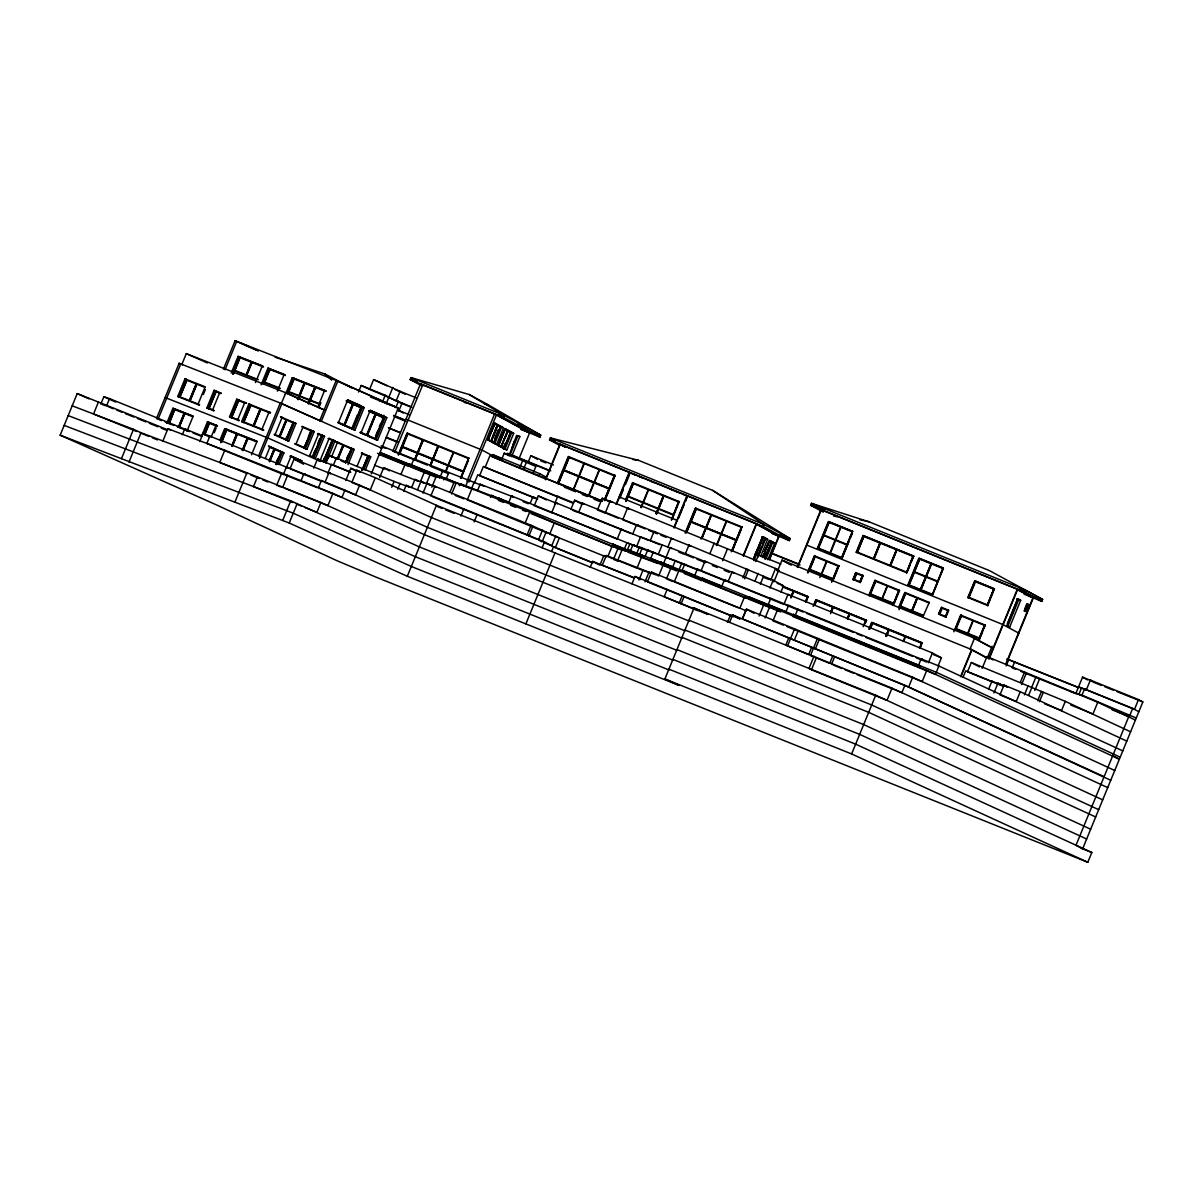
<?xml version="1.0" encoding="UTF-8"?>
<svg xmlns="http://www.w3.org/2000/svg" width="1203" height="1203" viewBox="0 0 1203 1203"><rect width="100%" height="100%" fill="white"/><g stroke="black" fill="none" stroke-linecap="round" stroke-linejoin="round"><path stroke-width="1.5" d="M668.913 669.169L855.649 744.161L1091.828 852.491L1087.813 862.28L376.99 577.53L337.005 560.718L218.194 505.681L60.15 435.185L77.218 393.576L167.668 429.772M98.541 401.742L93.533 413.982L136.736 431.501M100.826 404.103L103.834 396.764L109.533 398.614L186.54 429.832L184.736 428.854L182.33 434.734M109.533 398.614L106.511 405.952L102.255 404.569M1107.722 787.619L892.009 688.146L694.011 607.981L664.898 678.958L679.003 685.409L407.306 576.267L289.216 523.019L121.458 458.674L133.518 429.306L72.195 405.817M128.992 462.072L141.037 432.704L133.518 429.306M156.721 417.937L179.142 363.276L281.878 403.667L381.802 448.208L380.178 447.576M158.33 418.584L180.766 363.907M181.864 364.404L186.285 353.637L285.788 392.764L325.231 410.343M166.706 423.351L172.916 408.238L193.142 416.193L186.931 431.306M179.939 397.471L177.743 396.494L184.961 378.87L205.187 386.81L197.954 404.434L199.066 404.93M168.51 422.163L174.014 408.719L193.277 416.328M178.841 396.975L186.074 379.351M168.886 422.328L174.405 408.9M179.232 397.155L186.45 379.531M169.217 422.479L174.736 409.05M179.563 397.306L186.781 379.682M169.067 423.516L174.6 409.546L192.766 416.704M179.999 396.9L186.66 380.178L204.826 387.336M169.232 423.591L174.6 409.546M162.901 440.975L167.924 428.734L224.766 450.223L332.9 493.41L424.358 534.658L682.161 638.207M178.405 427.185L184.104 413.291L184.841 413.591L179.142 427.501M178.57 427.26L184.27 413.351M189.503 400.629L196.33 383.983M178.736 427.336L184.51 413.441M189.668 400.704L196.57 384.073M178.976 427.426L184.676 413.516M189.909 400.794L196.736 384.148M203.337 394.464L205.397 389.471M209.066 408.93L206.856 407.937L214.089 390.313L221.247 393.201M223.412 369.156L235.081 340.72L337.817 381.125L398.268 408.073L371.261 473.907M207.969 408.434L215.187 390.81M208.345 408.599L215.578 390.975M208.675 408.749L215.908 391.125M209.127 408.343L215.954 391.697M225.036 369.787L236.69 341.351M201.939 435.26L207.457 421.817L217.126 425.682M199.773 441.561L202.991 433.516L209.863 436.118L288.239 467.877L286.434 466.914L283.427 474.253L299.472 480.749M203.743 434.072L208.555 422.313L217.517 425.847M204.119 434.238L208.946 422.479M204.45 434.388L209.277 422.629M204.495 434.644L209.142 423.125L217.187 426.313M204.766 434.764L209.668 422.794L207.457 421.817M231.217 373.05L238.074 356.344L262.344 365.877L255.487 382.584M233.006 371.862L239.171 356.825L263.442 366.374M232.705 373.712L239.562 357.005M233.036 373.862L239.893 357.156M233.247 373.998L234.374 370.765L256.525 379.501M234.75 370.359L239.758 357.652L263.547 367.02M233.412 374.073L234.374 370.765M234.796 370.689L240.269 357.321L238.074 356.344M209.863 436.118L206.856 443.456L283.487 474.523M211.202 436.945L216.029 425.185M214.224 432.749L216.239 427.832M246.435 374.96L251.457 362.253M219.863 440.343L224.69 428.599L257.051 441.321L251.532 454.749M231.713 417.832L229.517 416.839L236.735 399.216L246.645 403.216M246.675 375.05L251.698 362.344M220.961 440.839L225.788 429.08L257.156 441.456M230.615 417.336L237.848 399.712L236.735 399.216M220.66 442.689L226.179 429.26M231.006 417.516L238.224 399.892M221.683 441.155L226.51 429.411M231.337 417.652L238.555 400.028M221.563 442.148L226.375 429.907L256.555 441.787M231.773 417.261L238.435 400.539L245.713 403.396M221.728 442.223L227.021 429.26M239.051 399.937L231.608 417.185L239.217 420.193M224.766 450.223L219.743 462.463L247.307 473.636M231.638 446.102L236.63 433.937L237.367 434.238L232.374 446.403M243.848 422.599L241.638 421.621L248.871 403.997L270.585 412.614M231.803 446.178L236.796 434.012M231.968 446.253L237.036 434.088M232.209 446.328L237.202 434.163M242.75 422.103L249.983 404.479M243.141 422.283L250.359 404.659M243.472 422.433L250.69 404.809M243.908 422.027L250.57 405.306L270.149 413.02M261.141 384.81L267.998 368.103L284.179 374.464L277.322 391.17M262.931 383.637L269.111 368.599L285.276 374.96M263.322 383.802L269.487 368.78M263.652 383.952L269.818 368.915M264.389 383.186L270.209 369.095L267.998 368.103M242.284 450.283L247.277 438.118L248.013 438.433L243.021 450.599M242.45 450.358L247.442 438.193M242.615 450.433L247.683 438.283M253.412 425.757L260.239 409.125M253.577 425.832L260.48 409.2M253.818 425.922L260.645 409.276M234.916 502.132L246.961 472.764L320.9 502.493L419.351 546.899L677.139 650.447M258.54 456.012L280.269 403.035L320.81 421.11M281.367 403.531L285.788 392.764M285.412 394.358L292.269 377.652L325.727 390.87M259.457 458.343L281.878 403.667M287.201 393.186L293.367 378.148L326.118 391.035M287.592 393.351L293.758 378.313M287.923 393.501L294.088 378.464M294.133 379.035L288.78 391.592L318.96 403.471M257.487 476.794L253.472 486.583L292.885 502.553M265.277 458.463L270.104 446.719L268.48 446.072L282.284 452.223L277.457 463.982M274.931 434.96L282.149 417.336L280.54 416.704L295.953 423.486L288.72 441.11L285.487 439.847L286.81 436.644M269.713 459.591L273.998 449.17L274.75 449.486L269.773 461.651M269.246 461.426L274.239 449.26M279.502 436.569L286.284 419.892M269.517 461.546L274.479 449.351M279.743 436.659L286.525 419.982M297.532 399.276L298.825 396.118L299.562 396.419L298.269 399.576M297.863 399.426L298.991 396.193M299.367 395.772L304.374 383.065M298.103 399.501L299.231 396.268M299.607 395.862L304.615 383.156M275.848 463.35L277.908 458.313M275.773 464.343L281.246 452.373L276.254 464.538M276.013 464.448L281.231 451.817M286.058 440.072L293.291 422.448M293.291 423.005L285.983 439.456L293.291 423.005L281.186 417.621M276.901 463.756L281.713 452.012M286.54 440.253L293.773 422.629M287.111 440.478L294.344 422.854M279.081 464.614L283.908 452.869L270.104 446.719M308.179 403.456L309.472 400.298L310.209 400.614L308.915 403.772L310.043 400.539M309.682 399.817L314.855 387.186L315.592 387.486L310.419 400.118L309.682 399.817L315.021 387.261M308.344 403.531L309.637 400.373M308.509 403.606L309.878 400.464M310.013 399.952L315.261 387.336M310.254 400.043L315.427 387.411M276.6 485.516L281.622 473.275M286.254 467.817L291.081 456.057L302.118 460.99L298.885 459.711M295.908 444.313L303.126 426.689M287.652 475.23L282.63 487.471L278.119 485.997M328.96 472.719L359.607 485.155L355.592 494.944L324.945 482.508L328.96 472.719L330.765 473.696L294.058 459.065L290.043 468.854L321.742 481.501M317.772 407.08L324.63 390.374M318.885 407.576L320.93 402.569M308.314 436.749L310.284 431.937M304.269 448.193L311.502 430.569M311.517 431.125L304.194 447.576L311.517 431.125L302.028 426.93M304.765 448.373L311.983 430.749M305.321 448.599L312.554 430.975M303.712 447.967L306.945 449.23L314.178 431.606L302.043 426.343M337.817 381.125L321.351 421.261L319.742 420.629L336.193 380.479L396.644 407.426M282.69 520.433L290.72 500.854L415.336 556.688L673.124 660.236M309.742 455.471L318.705 433.636M321.336 480.568L344.93 490.132L341.908 497.471L318.329 487.907L321.336 480.568L323.141 481.546L303.893 473.741L300.885 481.08L316.915 487.591M313.051 455.125L315.111 450.087M317.863 443.366L319.938 438.328M312.735 456.929L321.893 435.742L313.051 457.065M313.607 455.351L321.186 436.869M313.412 457.215L322.359 435.381M322.93 435.606L313.983 457.441L312.359 456.794M289.216 523.019L297.246 503.425M317.983 433.426L324.554 436.238L315.592 458.072L309.592 455.486M313.757 468.117L317.532 458.929L331.923 465.02M329.186 438.313L320.224 460.147L318.615 459.501M338.389 422.719L347.622 400.193L364.178 407.576L354.945 430.103L351.712 428.824L357.396 414.975M324.224 458.117L322.84 461.471L326.088 462.749L335.036 440.915L329.036 438.328M323.141 461.576L332.374 440.418L323.622 461.772M323.412 461.696L332.374 439.862M323.893 461.892L332.855 440.057M324.464 462.117L333.426 440.283M325.517 462.418L328.524 455.08L338.148 458.975L336.344 457.997L333.336 465.35L350.329 472.223M328.163 458.463L329.366 455.531L328.524 455.08M352.614 403.952L344.058 424.809L344.825 425.125L353.381 404.268L346.314 401.155M344.329 424.93L352.855 404.058L361.246 407.772L352.69 428.629L360.75 407.591M344.584 425.035L353.096 404.148M331.426 457.185L337.637 442.072M358.509 392.013L361.186 385.486L385.246 395.246L396.058 401.095L400.073 391.306L373.607 379.592L369.592 389.396L411.802 407.095M327.772 473.546L331.532 464.373L350.78 472.177M337.201 459.05L342.9 445.14L343.667 445.456L337.968 459.366M337.472 459.17L343.141 445.23M343.381 445.336L337.712 459.26L329.366 455.531M320.9 502.493L316.885 512.283L304.885 507.425M352.765 429.245L361.712 407.411L346.329 400.569M353.321 429.471L362.569 406.945M346.825 458.253L348.193 454.899M345.336 462.674L351.532 448.96L335.517 441.832M332.9 493.41L327.878 505.636L284.374 488.162M345.592 462.764L351.291 448.869M345.832 462.869L351.517 448.403M346.494 462.027L352.013 448.599M347.065 462.253L352.569 448.824M347.998 464.569L354.193 449.456L336.614 441.757M361.02 432.809L370.253 410.283L386.81 417.667L377.577 440.193L374.344 438.915M345.802 480.523L350.825 468.283L360.449 472.193L356.84 470.238L351.817 482.478L370.268 489.952L375.291 477.711L356.84 470.238M375.246 414.043L366.689 434.9L367.456 435.215L376.013 414.358L368.945 411.246M366.96 435.02L375.486 414.133L383.877 417.862L375.321 438.719L383.381 417.667M367.216 435.11L375.727 414.238M382.569 401.772L385.246 395.246M356.96 466.584L362.479 453.14M386.178 403.727L392.87 387.396M375.757 435.456L377.892 430.253M379.321 426.794L380.734 423.321M382.479 418.674L383.877 415.276M361.908 470.057L368.088 456.343L362.389 470.253M362.148 470.147L368.088 455.787M374.915 439.14L384.343 417.501L375.396 439.336M363.05 469.411L368.569 455.982M363.622 469.636L369.141 456.193M375.968 439.561L385.201 417.035M365.246 470.268L370.75 456.839L361.456 452.839M395.802 407.622L398.479 401.095M398.734 411.2L402.088 403.05M379.652 477.501L383.667 467.711L418.569 481.365L414.96 479.426L411.606 487.576M518.658 459.576L529.666 432.719L496.493 414.794L420.449 383.968L392.87 451.215L427.471 465.155M394.795 451.997L422.734 384.945M398.163 454.734L407.08 433.02L469.275 458.313M398.524 454.929L407.441 433.215M399.441 453.381L407.667 433.336M402.088 447.305L403.501 443.862M399.982 453.456L402.464 447.08L417.321 453.11L414.779 459.456M391.697 487.29L394.103 481.411L409.757 487.26L406.148 485.32L403.742 491.185M401.155 473.907L405.125 464.253L440.012 477.907L436.418 475.967L431.802 487.215M397.712 489.245L400.118 483.365M408.719 466.193L409.576 464.147L463.726 485.606L460.117 483.651L459.275 485.711M482.132 485.516L413.937 458.854L411.366 465.125L409.576 464.147M414.674 459.396L417.381 453.14L402.464 447.08M417.576 452.659L422.644 439.967L417.576 452.659L402.659 446.599L407.847 433.967L422.749 440.027M417.742 453.275L415.155 459.591L417.742 453.275L432.599 459.305M417.952 452.794L423.125 440.163L438.027 446.208L432.854 458.839L417.952 452.794L423.23 440.223M420.418 481.711L424.373 472.057M417.636 489.531L420.975 481.365L430.599 485.275L427.005 483.32L422.99 493.11M437.922 446.163L432.854 458.839M432.644 459.335L430.057 465.651L432.644 459.335L417.862 453.336M433.02 459.471L430.494 465.817L433.02 459.471L447.877 465.501M433.336 459.035L438.403 446.358L453.305 452.403L448.133 465.035L433.23 458.975L438.403 446.358M426.433 483.651L430.388 474.012M430.809 496.042L434.824 486.253L531.079 525.275L559.35 537.952L555.335 547.741L544.523 541.891L406.148 485.32M380.268 452.508L440.253 476.824L442.824 470.553M445.336 471.847L447.922 465.531L433.125 459.531M445.817 472.042L448.298 465.666L463.215 471.726L448.298 465.666M443.621 479.862L444.463 477.802M440.253 476.824L446.268 478.779L448.839 472.508M407.306 576.267L436.418 505.29L375.291 477.711M449.907 492.433L453.862 482.794L456.283 482.794L473.726 489.621L471.922 488.644L467.305 499.907L548.087 533.335M451.666 494.057L456.283 482.794M460.463 478.027L468.689 457.982M460.824 478.223L468.358 459.847M460.944 478.298L468.478 459.922M466.99 481.26L494.568 414.012M468.087 480.313L465.531 486.583L446.268 478.779M468.914 482.042L496.493 414.794M494.613 423.982L488.283 439.696L494.192 442.839L500.613 427.185L494.418 423.907M494.899 424.088L487.907 439.531M493.967 433.23L491.425 441.351L497.756 425.636M495.26 430.103L496.538 426.975M467.035 487.065L471.546 488.538L474.117 482.268M490.854 441.11L496.628 427.02M491.14 441.23L497.471 425.516M460.884 516.072L463.907 508.734M474.433 482.929L477.786 474.779L534.658 497.831L532.854 496.854L530.177 503.38M494.869 437.877L498.283 429.561M493.907 442.734L500.328 427.065M500.899 426.734L493.501 443.155L500.899 426.734L493.696 422.839M496.674 444.433L488.027 439.757L494.854 423.11L503.501 427.787L496.674 444.433L494.749 443.651L501.576 427.005L494.373 423.11M477.561 490.493L480.132 484.223L513.23 496.899L511.425 495.922L508.854 502.192M544.493 478.719L545.335 476.674L539.921 473.741L492.674 454.584L491.816 456.644L543.139 477.997M500.012 440.328L498.749 445.305L505.095 429.591M501.305 437.2L505.185 429.651M501.034 446.629L507.455 430.96M501.32 446.734L507.651 431.02M507.952 431.14L500.944 446.569L508.042 431.185M503.696 446.719L505.065 443.381M503.681 448.659L510.508 432.012M474.117 521.922L477.14 514.583M504.268 448.884L511.095 432.238L505.32 429.125M501.681 459.456L504.252 453.2L522.628 460.644L535.861 466.493L533.29 472.764M506.869 449.937L513.696 433.291L505.034 428.614L498.207 445.26L506.869 449.937L503.019 448.388M490.568 497.425L491.41 495.365L501.034 499.275L499.23 498.298L498.388 500.343L503.561 502.448M512.749 445.351L514.704 440.614M511.756 448.629L514.989 440.734M509.681 453.937L516.643 435.321M509.666 455.877L518.012 435.636L519.816 436.614L511.591 456.659M520.057 466.914L522.628 460.644M523.666 468.854L526.237 462.599M528.147 462.253L530.824 455.711L553.44 464.884M539.079 475.802L539.921 473.741M525.064 523.32L529.681 512.057L471.546 488.538M617.395 539.124L551.741 512.508L555.756 502.719L557.56 503.696L538.297 495.892L534.282 505.681L551.936 512.839M545.395 479.516L559.861 444.268L756.236 523.861L779.123 536.237L769.499 559.741M545.756 479.711L560.222 444.463M536.899 539.29L527.064 535.064L531.079 525.275M528.869 536.042L532.884 526.252M604.838 500.598L615.124 475.531L568.312 456.478L557.35 483.215L558.072 483.606M568.673 456.674L557.846 483.486L568.914 456.809M558.523 483.185L563.711 470.553L578.568 476.599L573.395 489.23L558.628 483.245L563.711 470.553M563.906 470.057L569.079 457.441L583.846 463.411L578.763 476.102L563.906 470.057L578.658 476.042M564.012 470.117L569.199 457.486M542.508 530.147L538.493 539.936L542.102 541.891L546.117 532.102M554.553 504.087L557.726 496.328L573.771 502.839M542.102 547.771L544.523 541.891M529.681 512.057L554.342 522.794L549.726 534.042L604.086 556.087M578.944 476.734L573.756 489.365L588.643 495.41L593.711 482.719L579.049 476.794M579.244 476.298L584.327 463.606L599.199 469.651L594.011 482.283L579.139 476.238L593.906 482.223M555.741 535.997L551.726 545.786L543.711 542.538M551.726 551.169L553.53 546.764L593.064 562.793M570.793 509.546L574.598 500.237L584.222 504.147L582.417 503.17L578.613 512.478L631.169 533.546M525.891 623.876L555.004 552.884M604.523 499.997L609.049 488.944L594.192 482.914L589.004 495.546L602.237 500.914M594.493 482.478L599.575 469.787L614.432 475.832L609.259 488.463L594.387 482.418L609.259 488.463M605.289 512.929L610.101 501.17L611.906 502.147L602.282 498.253L597.455 509.997L605.485 513.245M604.237 500.268L614.522 475.215L615.244 475.606M604.733 500.538L614.883 475.411M590.237 567.275L592.643 561.395L634.522 577.786M616.086 504.252L629.169 472.358L630.252 472.944M616.447 504.448L629.53 472.553M619.921 498.117L623.365 489.726M625.425 484.689L629.56 474.629M625.725 499.335L632.567 482.629L679.5 501.741M632.928 482.824L626.312 499.651M599.861 565.305L603.876 555.515L607.079 556.809M627.951 496.689L626.071 501.456L627.951 496.689L642.823 502.734L640.883 507.471M628.267 496.268L633.334 483.576L648.206 489.621L643.019 502.252L628.161 496.207L633.334 483.576M655.424 574.703L606.297 555.515L602.282 565.305L633.966 577.936M773.845 581.921L778.672 570.162L775.544 568.478L627.545 507.997L622.733 519.756L645.259 528.884M608.147 555.846L612.944 544.147L630.598 551.29M617.319 538.854L621.334 529.064L623.139 530.027M626.146 551.395L618.116 548.147L613.5 559.41L618.312 561.365M641.59 556.929L622.342 549.124L617.725 560.387L636.973 568.192L641.59 556.929L672.883 568.643L671.079 567.666L666.462 578.929M499.23 498.298L624.372 549.019L626.943 542.748L634.763 545.681L632.958 544.703L630.387 550.974L638.417 554.222M641.364 507.666L643.199 502.869L658.071 508.914L656.131 513.651M648.582 489.756L643.5 502.448L658.267 508.433L663.454 495.801L648.688 489.816M632.763 533.937L636.582 524.628L655.83 532.433L654.026 531.455L650.206 540.764L659.83 544.673M629.951 543.726L627.38 549.997L624.372 549.019M659.033 563.756L659.891 561.711L661.68 562.673L628.583 549.997L627.74 552.057L657.364 563.395M511.425 495.922L636.567 546.658L640.582 536.869L671.875 548.568L670.071 547.591L663.485 563.651L650.658 558.448L653.229 552.192L699.424 570.688M636.868 553.169L639.44 546.899L648.612 550.553L647.71 550.072L645.139 556.342M656.026 513.591L658.071 508.914M663.349 495.741L658.267 508.433M642.191 547.951L639.62 554.222L644.432 556.177M656.507 513.786L658.447 509.049L673.199 515.034M663.83 495.937L658.748 508.628L663.83 495.937L678.582 501.922M656.612 513.846L658.552 509.11M631.981 583.831L635.004 576.478L667.184 589.425L732.251 616.041L730.447 615.064L727.424 622.402M638.973 579.936L642.988 570.147M645.003 581.891L649.019 572.102M671.364 519.831L678.778 501.35L671.605 519.922M672.522 518.388L679.259 501.621M662.251 544.673L658.236 554.463L666.251 557.711M746.281 610.793L651.424 572.102L647.409 581.891L733.364 616.733M673.845 527.666L686.928 495.771L687.65 496.162L685.575 501.2M674.206 527.861L687.289 495.967M678.687 517.982L684.206 504.553M667.665 547.591L671.469 538.297L673.274 539.26M663.259 564.733L658.642 575.996L651.424 572.102M685.109 533.049L695.379 507.997L742.311 527.109M686.281 531.636L695.74 508.192M686.387 531.696L695.981 508.313M686.236 533.109L690.763 522.057L705.529 528.042L701.048 539.124M690.973 521.576L696.146 508.944L710.913 514.914L705.83 527.606L690.973 521.576L705.725 527.546M686.988 531.591L690.763 522.057M691.078 521.621L696.266 509.004M694.778 575.365L697.349 569.094L699.154 570.072L675.289 560.643L672.718 566.914L663.485 563.651M667.184 589.425L664.161 596.763L698.296 610.838M659.891 561.711L679.139 569.515L681.71 563.245M780.927 592.011L783.469 585.816L773.153 580.237L688.928 545.124L685.109 554.418L693.605 557.861M739.86 608.192L744.492 596.929L746.281 597.906L678.898 570.598L674.281 581.861L738.221 607.771M684.718 564.222L682.146 570.493L694.988 575.696M721.965 586.387L685.154 571.455L684.312 573.515L701.966 580.673M706.011 528.237L702.176 537.741L706.011 528.237L720.883 534.282L716.356 545.335M706.266 527.771L711.394 515.11L726.266 521.155L721.078 533.786L706.206 527.741L720.973 533.726M706.311 527.801L711.394 515.11M679.304 602.898L682.312 595.545M681.109 603.876L684.116 596.523M784.085 604.507L728.041 581.771L732.056 571.981L733.845 572.959L704.973 561.26L700.958 571.049L726.447 581.38M710.056 553.185L714.191 543.124M701.77 580.342L702.612 578.297L766.552 604.207M716.838 545.53L721.259 534.418L736.116 540.463L732.236 549.921M721.559 533.982L726.642 521.29L741.499 527.335L736.326 539.967L721.454 533.921L736.326 539.967M722.597 560.718L727.424 548.974M731.304 551.771L741.589 526.719M741.95 526.914L732.477 550.372L734.642 545.425M736.025 542.072L741.499 528.719M721.86 586.102L724.432 579.831L772.567 599.335L770.762 598.357L768.191 604.628L785.83 611.786M743.153 555.756L756.236 523.861M743.514 555.951L756.597 524.057M712.627 490.373L790.191 538.658L789.394 540.613L763.243 526.478L764.055 524.523L712.627 490.373L638.507 460.328L550.342 437.907L549.545 439.862L559.35 445.155M742.868 577.831L746.687 568.538M744.672 578.808L748.492 569.5M754.612 555.034L757.123 550.538L753.89 558.433M753.604 558.312L756.837 550.418M757.048 549.936L761.574 538.884M757.334 550.042L762.507 537.41M753.89 558.688L762.807 536.974M753.649 560.252L763.243 536.854L765.394 538.027L755.815 561.41M753.89 560.643L763.469 537.245M729.635 622.297L732.642 614.944L904.882 685.319L1110.73 780.281M758.206 554.899L761.634 546.553M763.003 543.2L765.048 538.192M758.191 556.839L765.845 538.267L767.649 539.245L760.807 555.951M764.296 551.966L769.499 541.2M762.446 557.305L763.74 554.147M764.386 552.012L769.123 541.019M762.537 557.35L763.83 554.192L766.416 555.56L765.123 558.718M764.672 552.132L769.213 541.079L771.8 542.433L766.04 554.839M762.822 557.47L769.815 540.418L774.687 543.049L767.83 559.756M754.928 581.154L758.116 573.41M920.4 666.086L748.928 596.823L748.086 598.883L780.687 611.921M764.537 558.478L771.514 541.756M764.837 558.598L766.131 555.44M766.326 554.944L771.514 542.312M765.228 558.703L772.085 541.997M765.905 558.974L772.762 542.267L769.514 540.508M742.537 618.312L745.89 610.147M1114.745 770.491L912.671 677.259L746.507 609.169L742.477 618.974L908.656 687.048L1104.113 776.702M769.138 559.545L778.762 536.042L771.634 533.155M760.341 584.087L763.514 576.327M770.732 580.237L775.544 568.478M769.965 587.981L773.153 580.237M759.123 615.996L763.74 604.733L779.379 610.598L777.574 609.62L772.958 620.883L783.379 625.109M777.574 570.914L781.98 560.147L974.505 638.176L991.618 647.425M765.138 617.951L769.755 606.688M797.303 567.184L820.897 509.666L1017.272 589.275L1033.317 597.936L1006.219 664.026M797.664 567.38L821.258 509.861M783.995 604.222L788.01 594.417L932.4 652.958L941.408 657.83L938.069 665.981M790.657 597.53L793.363 591.274L782.958 587.049M790.762 597.59L793.303 591.244M791.243 597.786L793.724 591.41L807.559 597.034L805.619 601.771M785.995 611.65L788.566 605.395L922.972 659.815L921.167 658.838L918.596 665.109M807.484 572.478L814.341 555.771L839.002 565.846L833.514 579.214M818.145 548.613L817.423 548.222L828.386 521.5L852.942 531.515L828.987 521.816L818.025 548.553M807.845 572.673L814.702 555.966M817.784 548.418L828.747 521.696M808.085 572.793L814.822 556.027M812.326 562.839L813.694 559.5M815.108 556.718L810.04 569.41L821.348 573.996L826.416 561.305L815.213 556.778M823.769 535.561L818.596 548.192L830.01 552.839L835.077 540.147L823.875 535.621M829.153 522.448L824.085 535.14L835.393 539.711L840.566 527.079L829.258 522.508M1120.204 757.168L936.295 672.282L793.454 614.387L792.612 616.447L935.453 674.342L938.866 666.011L921.167 658.838M797.83 609.094L795.258 615.365L793.454 614.387M788.897 637.545L785.89 644.898L787.604 645.816L808.657 654.597L811.664 647.259M805.589 601.425L807.649 596.417L782.161 586.087M787.604 645.816L794.627 628.688M805.95 601.62L808.01 596.613L806.19 601.741M819.799 577.605L821.153 574.478L809.83 569.891M794.221 640.432L798.236 630.628M838.326 566.132L826.897 561.5L821.724 574.132L833.138 578.763L838.205 566.087M846.987 544.989L835.559 540.342L830.491 553.034L841.799 557.621L846.882 544.929M813.093 606.417L815.829 599.726L866.596 620.402M814.13 604.944L816.19 599.921L866.476 620.342L865.107 623.68L866.25 620.222M814.371 605.064L816.311 599.996M814.762 605.47L816.596 600.673L832.747 607.244L830.807 611.981L832.747 607.244M831.559 582.237L838.401 565.53L839.123 565.906M852.446 531.245L841.483 557.981L842.205 558.372M847.183 544.493L852.371 531.861L840.942 527.23L835.769 539.846L847.077 544.433M832.732 580.823L838.762 565.726M841.98 558.237L852.13 533.109M848.942 541.591L842.085 558.297L817.423 548.222M850.31 538.252L852.356 533.245M817.484 638.432L810.461 655.575L829.709 663.379L832.732 656.026M815.273 649.199L819.288 639.41M830.536 613.695L833.123 607.38L849.273 613.936L847.318 618.673L849.153 613.876M831.288 612.177L833.123 607.38M856.942 552.583L856.22 552.192L863.047 535.546L913.588 556.102L906.761 572.733M814.01 656.191L808.987 668.432L811.469 669.77L886.987 700.372L892.009 688.146M856.581 552.388L863.408 535.741M856.807 552.508L863.528 535.801M861.468 541.53L863.077 537.591M857.438 552.192L863.814 536.493L879.964 543.049L873.543 558.718L857.483 552.207L863.814 536.493M811.469 669.77L816.476 657.53M852.927 579.395L855.739 572.553L863.062 575.605L860.25 582.447L852.927 579.395L853.649 579.786M853.288 579.59L856.1 572.748M853.408 579.666L856.22 572.808M853.513 579.726L855.739 572.553M856.611 573.545L854.205 579.425L856.506 573.5L862.28 575.831M860.025 582.327L862.837 575.47M860.145 582.387L862.957 575.545M849.634 614.071L847.754 618.838L849.634 614.071L865.799 620.643L863.859 625.38M873.543 558.718L879.859 542.989M873.964 558.884L880.34 543.185L896.476 549.741L890.055 565.41L874.025 558.914L880.34 543.185M831.514 664.357L834.521 657.003M868.822 595.38L874.987 580.357L899.649 590.432L894.055 603.726M869.183 595.575L875.348 580.553M869.408 595.711L875.468 580.613M873.649 585.756L875.709 580.733L874.987 580.357M875.754 581.305L870.566 593.921L881.994 598.568L887.167 585.936L875.859 581.35M863.137 626.703L865.889 620.026M890.055 565.41L896.476 549.741M890.431 565.545L896.852 549.891L913.002 556.448L906.581 572.117L890.536 565.605L896.852 549.891M868.912 629.049L871.664 622.357L921.709 642.658L920.024 647.861M869.408 629.304L872.025 622.553L922.31 642.973M869.513 629.364L872.25 622.688M870.476 628.041L872.431 623.304L888.581 629.876L885.994 636.192M870.596 628.101L872.431 623.304M892.882 605.139L899.047 590.102L893.243 605.335M893.784 603.35L898.957 590.718L887.543 586.072L882.37 598.703L893.679 603.289M910.28 564.478L906.867 572.793L856.22 552.192M911.648 561.154L913.694 556.147L863.047 535.546M885.889 636.131L888.476 629.816M886.37 636.327L888.957 630.011L905.092 636.567L903.152 641.304M886.476 636.387L888.957 630.011M898.656 607.485L904.821 592.447L929.483 602.523M907.904 584.899L918.866 558.177L943.423 568.192L932.566 594.974L907.904 584.899L908.626 585.29M899.152 607.741L905.182 592.643M919.227 558.372L908.4 585.169L919.468 558.493L942.941 567.921L932.34 594.853L943.302 568.117M899.258 607.801L905.423 592.763M900.415 606.026L905.588 593.395L917.017 598.041L911.829 610.673L900.415 606.026L905.709 593.455M909.077 584.869L914.265 572.237L925.678 576.884L920.49 589.515L909.077 584.869L914.37 572.297M914.46 571.756L919.633 559.124L931.062 563.771L925.874 576.387L914.46 571.756L919.754 559.184M899.032 609.726L900.265 606.538L911.528 611.094M1087.813 862.28L851.634 753.95L875.724 695.199L688.988 620.222M930.957 563.711L925.874 576.387M912.265 610.838L917.393 598.177L928.806 602.823M926.16 577.079L920.972 589.711L926.054 577.019L937.468 581.666M937.663 581.169L926.25 576.538L931.438 563.906L942.746 568.493M926.355 576.583L931.438 563.906M903.633 641.5L905.468 636.703L921.633 643.259M922.731 617.229L929.257 602.402M919.678 647.996L921.709 642.658M904.882 685.319L901.874 692.672L857.258 674.703M920.25 647.981L922.205 642.913M908.656 687.048L912.671 677.259M941.889 607.53L938.596 614.131L941.408 607.274L948.746 610.327L946.626 615.47M938.957 614.327L941.769 607.47M947.949 610.568L942.175 608.222L939.874 614.147L945.543 616.432M945.693 617.049L948.144 610.011L945.332 616.853L946.054 617.244M928.385 662.748L932.4 652.958M777.574 609.62L926.776 670.357L922.16 681.62L786.837 626.522M953.814 631.786L960.656 615.079L985.452 625.229L984.731 624.838L978.565 639.861M967.874 597.455L974.701 580.808L994.445 588.869L987.723 605.575L967.874 597.455L968.595 597.846L969.964 594.508M954.851 630.312L961.017 615.274M968.235 597.65L975.062 581.004M955.092 630.432L961.152 615.334M968.475 597.771L975.197 581.064M960.159 618.447L961.513 615.139M971.032 591.906L972.43 588.493M961.423 616.026L956.25 628.658L967.663 633.304L972.851 620.673L961.528 616.086M987.498 605.455L993.964 588.613L987.137 605.259L987.858 605.65M974.505 638.176L970.084 648.943L986.4 657.77M960.611 676.477L971.663 649.53L986.701 657.665M960.971 676.672L972.009 649.725L777.018 570.643M963.032 677.364L965.708 670.838L993.723 682.191L991.919 681.229L988.58 689.379M979.453 638.071L984.58 625.425L973.212 620.808L968.039 633.44L979.347 638.026M985.092 625.034L979.047 640.131L982.58 631.831M983.949 628.492L985.317 625.154M1130.609 731.815L1065.317 701.349L971.332 662.522L967.513 671.815L1003.723 686.492M982.144 668.357L986.971 656.612L1097.768 702.251L1135.421 720.056M987.197 658.191L992.114 646.206M988.761 658.778L1017.272 589.275M989.122 658.973L1017.633 589.455M1007.227 624.086L1017.497 599.034M1007.588 623.755L1012.114 612.703M1012.325 612.222L1017.497 599.59M1007.122 625.996L1018.084 599.259M1018.746 599.53L1007.783 626.267L1009.708 627.049L1020.67 600.312L1018.159 598.959L1007.197 625.68L1009.708 627.049M816.205 505.907L811.439 503.335L1025.136 589.951L1024.339 591.906L1041.828 601.365L1042.625 599.41L989.332 570.568L869.002 521.786L811.439 503.335L810.642 505.29L823.348 512.162M1024.67 609.019L1026.776 603.876L1028.7 604.658L1025.888 611.5L1023.964 610.733M993.934 692.973L997.949 683.184L1007.573 687.078L1003.964 685.124L999.949 694.928L1016.234 701.529L1020.249 691.725L1003.964 685.124M1005.858 663.83L1032.956 597.741M1006.159 665.906L1008.731 659.635L1078.685 687.499M1014.761 661.59L1012.189 667.845L1015.648 669.259M1020.475 681.936L1024.61 671.875M1021.588 684.597L1026.415 672.853M1024.415 694.883L1028.219 685.575M1031.903 686.823L1036.039 676.748M1028.655 695.274L1031.828 687.53M1034.821 690.447L1039.648 678.703M1037.648 700.732L1041.452 691.424M1039.437 701.71L1043.257 692.402M1065.317 701.349L1061.512 710.642L1044.535 703.77M1075.963 693.214L1082.55 677.154L1092.174 681.063L1090.369 680.086L1086.354 689.875L1084.55 688.898L1081.978 695.169L1069.948 691.259M1090.369 680.086L1138.504 699.59L1134.489 709.379L1081.542 687.921L1078.971 694.191L1083.783 696.146M1097.768 702.251L1092.941 714.011L1070.73 705.003M1128.805 716.477L1076.008 845.243L1082.625 848.822L1142.85 701.951L1138.504 699.59M1084.55 688.898L1132.685 708.417L1129.271 716.732L1112.083 709.77M633.034 459.606L638.507 460.328M484.553 404.103L488.087 404.749L540.749 435.155L539.952 437.11L520.929 429.396M464.283 402.494L467.817 403.14M859.889 519.741L869.002 521.786M833.589 515.967L837.228 516.794M554.944 441.23L549.545 439.862L763.243 526.478M488.087 404.749L469.155 394.509L410.96 377.622L410.163 379.577L421.245 385.561M417.215 381.622L410.163 379.577L503.531 417.426L539.952 437.11L517.606 424.208M275.096 357.201L325.036 374.043L351.667 387.922M824.581 509.771L810.642 505.29L1024.339 591.906L1019.452 589.259M1081.542 687.921L1078.535 686.943L1086.55 690.206M612.101 546.192L618.116 548.147M679.139 569.515L685.154 571.455M666.056 557.395L675.289 560.643M636.567 546.658L656.567 553.861M638.643 568.793L650.312 573.004M141.037 432.704L246.961 472.764M647.71 550.072L653.229 552.192M460.117 483.651L508.914 502.508M68.18 415.606L290.72 500.854M64.165 425.396L293.231 513.215L411.321 566.478L669.109 670.026M60.15 435.185L121.458 458.674M436.418 475.967L453.862 482.794M455.155 495.425L463.877 498.839M370.464 397.02L375.622 399.05M376.344 399.381L395.546 406.945M379.186 400.569L398.268 408.073M285.231 375.531L270.028 369.562M325.682 391.441L294.299 379.11M364.178 407.576L347.697 400.404M361.712 407.411L352.284 429.05L339.035 423.14M386.81 417.667L370.329 410.494M258.374 379.652L234.916 370.434M280.209 388.238L264.84 382.193M279.848 388.659L264.645 382.689M320.133 404.494L288.915 392.238M220.796 393.607L216.119 391.772M292.72 422.223L295.953 423.486M310.93 430.343L314.178 431.606M321.306 434.975L324.554 436.238M331.802 439.636L335.036 440.915M350.96 448.178L354.193 449.456M367.517 455.561L370.75 456.839M199.578 404.599L179.833 396.825L187.172 379.847L184.961 378.87M213.969 410.253L208.961 408.268L216.299 391.306L214.089 390.313M263.487 429.727L243.743 421.952L251.081 404.975L248.871 403.997M177.743 396.494L199.457 405.11M206.856 407.937L214.014 410.824M229.517 416.839L239.096 420.689M241.638 421.621L263.698 430.388M165.082 397.531L267.833 437.937L320.539 461.441L318.93 460.794M280.66 451.591L283.908 452.869M298.976 460.298L289.983 456.298M156.45 418.584L161.683 420.644M165.157 422.012L173.879 425.441M177.352 426.809L189.563 431.606M193.036 432.975L201.758 436.403M1092.82 681.981L1101.452 685.424M1104.895 686.793L1113.527 690.236M1116.97 691.62L1142.85 701.951M1006.716 659.003L1077.993 687.454M670.071 547.591L706.778 562.237L704.973 561.26M1081.377 848.31L1091.828 852.491M540.688 460.809L545.891 462.899M772.401 553.861L800.025 564.959M582.417 503.17L638.372 525.606L636.582 524.628M436.418 505.29L695.935 609.53M699.424 610.929L708.116 614.432L694.011 607.981M689.184 621.064L431.396 517.531L359.607 485.155M684.973 630.011L871.709 705.003L1098.685 809.649M685.169 630.868L427.381 527.32L344.93 490.132M681.966 637.349L868.701 712.341L1095.677 816.987M676.943 649.59L863.679 724.582L1090.655 829.228M672.928 659.379L859.664 734.371L1086.64 839.017M664.898 678.958L851.634 753.95M833.228 665.033L841.814 668.492M845.243 669.876L853.829 673.334M1035.678 596.583L1042.625 599.41L1025.136 589.951M1024.099 594.147L1041.828 601.365L1019.212 589.124M994.55 588.929L974.701 580.808M1016.821 598.763L1020.67 600.312M535.561 433.05L540.749 435.155L504.328 415.471L469.155 394.509M920.866 589.65L932.175 594.237M631.74 473.546L635.169 474.944M638.598 476.328L642.011 477.711M650.567 481.185L653.996 482.568M669.394 488.809L679.665 492.974M683.078 494.358L686.507 495.741M520.869 429.155L529.666 432.719M784.973 536.538L790.191 538.658L764.055 524.523L550.342 437.907L553.621 439.666M772.176 533.425L789.394 540.613L779.89 534.703M501.576 427.005L503.501 427.787M509.846 431.742L513.696 433.291M517.891 435.832L519.816 436.614M761.995 536.718L765.394 538.027M765.725 538.463L767.649 539.245M761.935 537.185L763.138 537.756M772.762 542.267L774.687 543.049M400.073 391.306L416.118 397.802M854.085 579.365L859.98 581.771M938.596 614.131L945.934 617.184M772.04 553.245L799.439 564.342M397.667 401.742L410.494 406.945M658.642 508.568L673.409 514.538M821.634 574.673L832.837 579.199M881.784 599.064L870.476 594.477M912.115 611.35L923.318 615.876M619.334 496.959L677.409 520.508M507.41 453.23L550.794 470.869M780.837 564.072L756.852 554.357M549.38 470.809L508.794 453.982M409.426 414.764L397.486 409.922L403.261 413.035M610.101 501.17L629.349 508.974L627.545 507.997M405.997 419.215L482.042 450.042L494.674 456.869M778.672 570.162L775.679 568.959L778.897 570.703M393.576 415.396L405.336 420.163M394.915 416.193L405.155 420.343M1081.978 695.169L1136.264 717.996M545.801 478.538L601.846 501.245M1020.685 671.289L1025.783 673.364M1026.009 673.454L1076.114 693.77M564.463 487.23L569.666 489.35M570.117 489.576L575.44 491.741M582.147 494.463L587.35 496.568M594.071 499.245L599.289 501.35M654.026 531.455L690.733 546.102L688.928 545.124M648.718 530.282L657.379 533.801M660.853 535.2L666.056 537.305M606.883 513.576L618.116 518.132M763.86 577.44L769.018 579.53M777.168 583.26L783.469 585.816M782.521 586.282L808.236 596.733M388.313 427.666L400.373 432.554M732.056 571.981L789.8 595.395L788.01 594.417M933.393 654.567L941.408 657.83M697.003 559.245L705.499 562.688M712.296 565.44L717.379 567.5M724.176 570.267L729.274 572.327M678.898 552.147L683.71 554.102M555.756 502.719L648.808 540.433M572.387 510.192L577.199 512.147M991.919 681.229L1001.558 685.124L997.949 683.184M386.358 437.23L398.133 441.997M532.854 496.854L537.681 498.809M386.223 437.666L396.569 441.847M536.688 498.899L479.591 475.741L483.395 466.448L559.53 497.305L557.726 496.328M463.411 471.23L448.508 465.17L453.681 452.539L468.493 458.538M770.762 598.357L790.01 606.162L788.566 605.395M697.349 569.094L726.236 580.808L724.432 579.831M785.724 604.914L803.123 611.966M806.611 613.38L853.574 632.417M857.062 633.831L862.28 635.951M865.754 637.364L912.731 656.402M916.205 657.8L926.641 662.041M632.958 544.703L640.988 547.951M523.049 501.621L528.252 503.741M381.186 445.817L415.742 459.832L413.937 458.854M382.343 447.02L385.712 448.388M430.93 466.553L448.208 473.561M744.492 596.929L763.74 604.733M671.079 567.666L680.703 571.575L678.898 570.598M703.484 581.049L746.461 598.462M660.642 564.418L676.688 570.914M554.342 522.794L621.725 550.102M510.463 505.245L515.636 507.335M522.523 510.132L525.967 511.531M531.14 513.621L612.177 546.478M380.343 452.779L409.712 464.689M377.547 453.32L406.93 465.23L405.125 464.253M410.418 466.884L435.907 477.215M379.426 454.569L408.794 466.478M668.071 579.575L672.883 581.53M427.005 483.32L436.629 487.23L434.824 486.253M414.96 479.426L424.584 483.32L420.975 481.365M374.659 465.275L384.464 469.005M730.447 615.064L740.071 618.959L732.642 614.944M432.524 496.734L527.064 535.064M336.344 457.997L394.103 481.411M557.049 548.433L591.44 562.372M437.11 506.433L442.208 508.493M445.606 509.877L454.102 513.32M286.434 466.914L305.697 474.719L303.893 473.741M184.736 428.854L202.39 436.012M108.225 406.644L113.368 408.734M116.781 410.118L121.924 412.193M125.338 413.591L133.894 417.05M137.322 418.449L145.879 421.907M149.307 423.291L157.864 426.764M161.277 428.148L166.42 430.238M250.765 475.035L259.382 478.538M262.825 479.922L267.983 482.027M140.195 432.9L148.826 436.403M152.285 437.802L157.473 439.907M296.314 503.952L301.457 506.027M394.013 416.554L405.952 421.411M602.267 501.38L489.967 455.636L485.14 467.381L573.26 503.275M389.186 428.298L399.426 432.478M240.525 342.975L255.803 349.787M235.081 340.72L258.359 351.005M347.607 399.757L360.855 405.667M368.96 410.659L384.343 417.501M346.569 401.246L361.246 407.772M369.201 411.336L383.877 417.862M292.269 377.652L294.479 378.629M285.276 392.614L323.607 409.697M186.285 353.637L207.337 362.93M338.013 422.103L352.69 428.629M360.404 432.088L375.321 438.719M337.863 422.599L354.945 430.103M360.494 432.689L377.577 440.193M359.998 432.494L364.975 434.719M368.283 436.193L373.246 438.403M179.142 363.276L182.525 364.78M270.194 412.434L269.096 411.952L261.863 429.576L262.976 430.057M317.502 433.817L321.893 435.742M327.998 438.493L332.374 440.418M361.426 453.396L368.088 456.343M245.938 402.9L244.826 402.404L237.593 420.027L238.705 420.524M220.856 393.035L219.743 392.539L212.525 410.163L213.623 410.659M341.05 460.734L344.389 462.223M274.359 434.268L286.464 439.651M295.201 443.561L304.69 447.772M274.269 434.794L288.72 441.11M294.81 443.967L306.945 449.23M317.532 458.929L326.088 462.749M290.464 455.907L300.494 460.343M269.126 447.005L281.246 452.373M225.788 429.08L226.901 429.576M172.916 408.238L175.127 409.215M103.834 396.764L115.759 402.073M77.218 393.576L89.112 398.885M1020.249 691.725L1126.79 741.108M938.866 666.011L1122.775 750.898M926.776 670.357L1119.361 759.228L1112.745 755.649M875.724 695.199L1102.7 799.86M373.607 379.592L386.945 385.772M395.276 389.637L405.261 394.268M361.186 385.486L369.532 389.351M602.282 498.253L610.417 502.268M538.297 495.892L546.433 499.907M1018.776 590.342L1031.031 596.959M1028.7 604.658L1027.437 603.966L1024.625 610.823L1025.888 611.5M913.814 556.222L913.092 555.831L906.626 572.673M925.678 576.884L920.385 589.455M1018.866 633.184L1002.821 624.522L806.807 545.109M1082.55 677.154L1087.647 679.921M917.017 598.041L911.724 610.613M917.393 598.177L912.205 610.808L923.513 615.395M863.198 575.666L862.476 575.275L859.664 582.132L860.386 582.523M979.152 638.507L967.949 633.981M967.362 633.725L956.159 629.199M972.941 637.59L989.693 646.643M757.83 524.989L776.837 535.26M893.468 603.786L882.265 599.259M986.971 656.612L993.122 659.936M762.672 536.989L764.476 537.967M762.567 537.53L764.762 538.628M784.266 561.109L788.837 563.59M781.98 560.147L791.318 565.184M971.332 662.522L979.453 666.913M764.025 553.711L766.612 555.064M562.147 445.245L565.305 446.96M561.801 445.321L564.974 447.035M497.726 415.727L527.741 431.952M414.133 379.336L410.96 377.622L504.328 415.471L503.531 417.426L498.734 414.569M504.553 428.614L511.771 432.524L504.944 449.155L497.05 444.99M420.449 383.968L423.606 385.682M530.824 455.711L537.32 459.23M487.546 439.757L494.749 443.651M509.696 454.208L513.125 456.057M504.252 453.2L508.899 455.711M492.674 454.584L500.869 459.02M574.598 500.237L581.154 503.786M748.928 596.823L750.732 597.801M702.612 578.297L704.402 579.26M746.507 609.169L754.01 613.229M628.583 549.997L630.989 551.29M612.944 544.147L614.748 545.109M622.342 549.124L626.387 551.32M480.132 484.223L483.741 486.162M606.297 555.515L612.056 558.628M491.41 495.365L493.215 496.343M635.004 576.478L640.718 579.575M592.643 561.395L598.658 564.643M383.667 467.711L389.426 470.824M350.825 468.283L355.772 470.959M331.532 464.373L333.336 465.35M294.058 459.065L303.532 464.178M202.991 433.516L209.593 437.08M167.924 428.734L170.721 430.253M1132.685 708.417L1138.835 711.74M325.036 374.043L331.622 380.118M196.164 383.907L189.337 400.554L190.074 400.87L196.901 384.223L196.164 383.907M251.292 362.178L246.104 374.81L246.841 375.125L252.028 362.494L251.292 362.178M260.074 409.05L253.247 425.682L253.983 425.997L260.81 409.351L260.074 409.05M286.043 419.802L279.216 436.433L279.983 436.749L286.81 420.103L286.043 419.802M304.209 382.99L299.036 395.622L299.773 395.937L304.945 383.306L304.209 382.99M504.809 429.486L498.463 445.2L504.373 448.343L510.794 432.689L504.884 429.531M975.468 581.756L969.047 597.425L987.437 604.883L993.873 589.229L975.573 581.816"/></g></svg>
